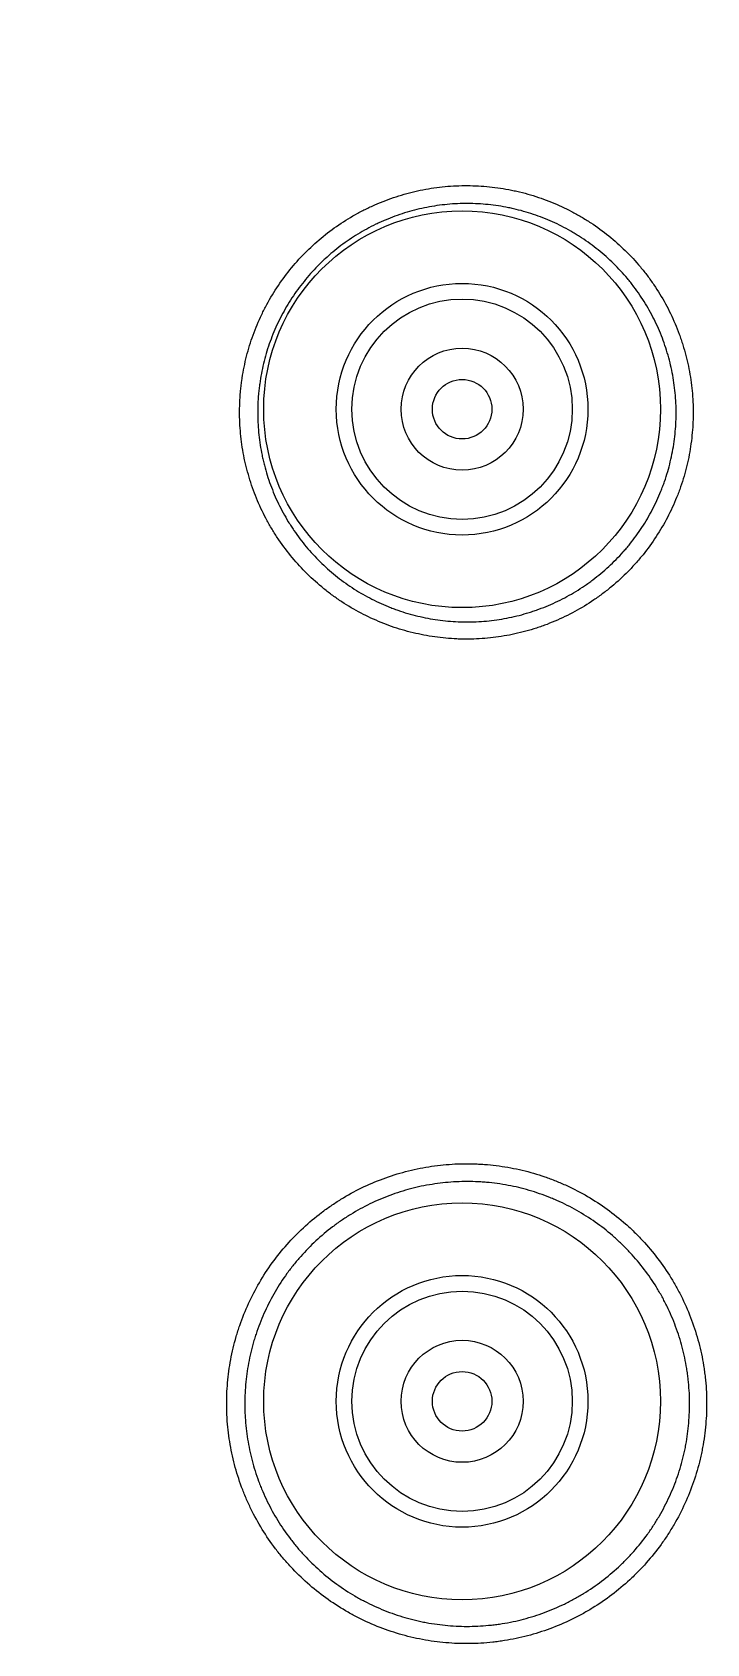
# Model space of a CAD drawing. Extents: x 60870 to 61464, y -29263 to -28843.
# Drawn here: x 60993.25 to 61006.85, y -29064.28 to -29031.79 of the extents above; entities that cross this region are included whole.
import ezdxf

# ---------------------------------------------------------------- set-up
doc = ezdxf.new("R2010")
doc.units = 0
doc.header["$LTSCALE"] = 7
doc.header["$MEASUREMENT"] = 0
doc.layers.add('08_ALL_FEATURES', color=7, linetype='CONTINUOUS')

msp = doc.modelspace()

# ---------------------------------------------------------------- linework, layer by layer
at = {"layer": '08_ALL_FEATURES', "color": 7, "linetype": 'Continuous'}
for centre, radius in [((61001.915, -29039.39), 4), ((61001.915, -29039.39), 2.537), ((61001.915, -29039.39), 2.221), ((61001.915, -29039.39), 1.23), ((61001.915, -29039.39), 0.6), ((61001.915, -29059.39), 4), ((61001.915, -29059.39), 2.537), ((61001.915, -29059.39), 2.221), ((61001.915, -29059.39), 1.23), ((61001.915, -29059.39), 0.6)]:
    msp.add_circle(centre, radius, dxfattribs=at)
for points, knots in [([(60997.227, -29011.953), (60995.783, -29012.03), (60994.353, -29012.169), (60991.522, -29012.565), (60990.121, -29012.823), (60987.346, -29013.457), (60985.973, -29013.833), (60983.255, -29014.704), (60981.91, -29015.199), (60980.413, -29015.825), (60980.164, -29015.931), (60979.916, -29016.038), (60979.75, -29016.111), (60979.667, -29016.147), (60979.254, -29016.331), (60978.926, -29016.48), (60977.948, -29016.94), (60977.304, -29017.26), (60975.399, -29018.257), (60974.163, -29018.974), (60971.759, -29020.508), (60970.59, -29021.326), (60968.32, -29023.065), (60967.218, -29023.985), (60966.019, -29025.08), (60965.886, -29025.202), (60965.687, -29025.387), (60965.621, -29025.449), (60965.49, -29025.573), (60965.162, -29025.884), (60964.839, -29026.198), (60964.074, -29026.96), (60963.576, -29027.477), (60962.119, -29029.057), (60961.197, -29030.148), (60959.45, -29032.403), (60958.624, -29033.567), (60957.072, -29035.97), (60956.344, -29037.208), (60955.583, -29038.645), (60955.499, -29038.805), (60955.333, -29039.126), (60955.087, -29039.609), (60954.849, -29040.094), (60954.386, -29041.068), (60954.091, -29041.723), (60953.252, -29043.7), (60952.251, -29046.374), (60951.481, -29049.123), (60950.828, -29051.91), (60950.561, -29053.322), (60950.353, -29054.754)], [0, 0, 0, 0, 0.0625, 0.0625, 0.125, 0.125, 0.1875, 0.1875, 0.25, 0.25, 0.257812, 0.261719, 0.261719, 0.265625, 0.265625, 0.28125, 0.28125, 0.3125, 0.3125, 0.375, 0.375, 0.4375, 0.4375, 0.5, 0.5, 0.507812, 0.507812, 0.511719, 0.511719, 0.515625, 0.53125, 0.53125, 0.5625, 0.5625, 0.625, 0.625, 0.6875, 0.6875, 0.75, 0.75, 0.757812, 0.757812, 0.765625, 0.78125, 0.78125, 0.8125, 0.8125, 0.875, 0.9375, 0.9375, 1, 1, 1, 1]), ([(60951.309, -29054.885), (60951.513, -29053.481), (60951.775, -29052.097), (60952.415, -29049.365), (60953.17, -29046.67), (60954.151, -29044.049), (60954.974, -29042.111), (60955.262, -29041.469), (60955.717, -29040.514), (60955.95, -29040.039), (60956.191, -29039.566), (60956.353, -29039.251), (60956.436, -29039.094), (60957.182, -29037.686), (60957.895, -29036.471), (60959.417, -29034.116), (60960.226, -29032.975), (60961.939, -29030.764), (60962.843, -29029.695), (60964.271, -29028.147), (60964.759, -29027.64), (60965.509, -29026.893), (60965.826, -29026.585), (60966.147, -29026.28), (60966.276, -29026.159), (60966.341, -29026.098), (60966.535, -29025.917), (60966.665, -29025.797), (60967.841, -29024.724), (60968.921, -29023.821), (60971.146, -29022.117), (60972.292, -29021.315), (60974.649, -29019.811), (60975.861, -29019.109), (60977.728, -29018.131), (60978.359, -29017.818), (60979.318, -29017.367), (60979.639, -29017.22), (60980.044, -29017.041), (60980.125, -29017.005), (60980.288, -29016.934), (60980.531, -29016.828), (60980.776, -29016.724), (60982.243, -29016.111), (60983.561, -29015.626), (60986.225, -29014.772), (60987.571, -29014.404), (60990.291, -29013.782), (60991.665, -29013.529), (60994.44, -29013.14), (60995.841, -29013.004), (60997.257, -29012.929)], [0, 0, 0, 0, 0.0625, 0.0625, 0.125, 0.1875, 0.1875, 0.21875, 0.21875, 0.234375, 0.242187, 0.242187, 0.25, 0.25, 0.3125, 0.3125, 0.375, 0.375, 0.4375, 0.4375, 0.46875, 0.46875, 0.484375, 0.488281, 0.488281, 0.492187, 0.492187, 0.5, 0.5, 0.5625, 0.5625, 0.625, 0.625, 0.6875, 0.6875, 0.71875, 0.71875, 0.734375, 0.734375, 0.738281, 0.738281, 0.742187, 0.75, 0.75, 0.8125, 0.8125, 0.875, 0.875, 0.9375, 0.9375, 1, 1, 1, 1]), ([(60997.319, -29013.912), (60995.931, -29013.986), (60994.557, -29014.119), (60991.834, -29014.501), (60989.138, -29014.998), (60986.493, -29015.723), (60984.528, -29016.353), (60983.877, -29016.578), (60982.904, -29016.937), (60982.419, -29017.122), (60981.936, -29017.315), (60981.615, -29017.446), (60981.454, -29017.512), (60980.013, -29018.115), (60978.765, -29018.703), (60976.331, -29019.979), (60975.146, -29020.667), (60972.836, -29022.142), (60971.713, -29022.929), (60970.074, -29024.185), (60969.536, -29024.616), (60968.741, -29025.282), (60968.412, -29025.564), (60968.086, -29025.85), (60967.956, -29025.965), (60967.891, -29026.023), (60967.697, -29026.197), (60967.568, -29026.313), (60966.416, -29027.366), (60965.439, -29028.339), (60963.578, -29030.36), (60962.694, -29031.407), (60961.016, -29033.574), (60960.223, -29034.694), (60959.103, -29036.429), (60958.741, -29037.017), (60958.216, -29037.913), (60958.044, -29038.214), (60957.832, -29038.593), (60957.79, -29038.669), (60957.706, -29038.821), (60957.582, -29039.05), (60957.459, -29039.279), (60956.73, -29040.656), (60956.139, -29041.9), (60955.069, -29044.425), (60954.589, -29045.706), (60953.741, -29048.306), (60953.372, -29049.624), (60952.745, -29052.299), (60952.488, -29053.655), (60952.289, -29055.03)], [0, 0, 0, 0, 0.0625, 0.0625, 0.125, 0.1875, 0.1875, 0.21875, 0.21875, 0.234375, 0.242188, 0.242188, 0.25, 0.25, 0.3125, 0.3125, 0.375, 0.375, 0.4375, 0.4375, 0.46875, 0.46875, 0.484375, 0.488281, 0.488281, 0.492188, 0.492188, 0.5, 0.5, 0.5625, 0.5625, 0.625, 0.625, 0.6875, 0.6875, 0.71875, 0.71875, 0.734375, 0.734375, 0.738281, 0.738281, 0.742187, 0.75, 0.75, 0.8125, 0.8125, 0.875, 0.875, 0.9375, 0.9375, 1, 1, 1, 1]), ([(60952.799, -29055.107), (60952.996, -29053.746), (60953.251, -29052.405), (60953.871, -29049.758), (60954.236, -29048.454), (60955.075, -29045.882), (60955.55, -29044.614), (60956.609, -29042.116), (60957.193, -29040.885), (60957.915, -29039.522), (60958.036, -29039.295), (60958.16, -29039.069), (60958.243, -29038.918), (60958.284, -29038.843), (60958.493, -29038.468), (60958.664, -29038.17), (60959.183, -29037.284), (60959.541, -29036.702), (60960.65, -29034.985), (60961.435, -29033.876), (60963.095, -29031.732), (60963.97, -29030.696), (60965.812, -29028.697), (60966.778, -29027.734), (60967.918, -29026.692), (60968.045, -29026.577), (60968.237, -29026.405), (60968.301, -29026.348), (60968.43, -29026.234), (60968.753, -29025.951), (60969.078, -29025.672), (60969.865, -29025.013), (60970.398, -29024.587), (60972.019, -29023.344), (60973.131, -29022.565), (60975.416, -29021.106), (60976.589, -29020.425), (60978.997, -29019.162), (60980.232, -29018.581), (60981.658, -29017.983), (60981.817, -29017.918), (60982.135, -29017.788), (60982.613, -29017.597), (60983.093, -29017.414), (60984.055, -29017.059), (60984.7, -29016.837), (60986.643, -29016.213), (60989.261, -29015.496), (60991.929, -29015.004), (60994.623, -29014.627), (60995.983, -29014.495), (60997.356, -29014.422)], [0, 0, 0, 0, 0.0625, 0.0625, 0.125, 0.125, 0.1875, 0.1875, 0.25, 0.25, 0.257812, 0.261719, 0.261719, 0.265625, 0.265625, 0.28125, 0.28125, 0.3125, 0.3125, 0.375, 0.375, 0.4375, 0.4375, 0.5, 0.5, 0.507813, 0.507813, 0.511719, 0.511719, 0.515625, 0.53125, 0.53125, 0.5625, 0.5625, 0.625, 0.625, 0.6875, 0.6875, 0.75, 0.75, 0.757813, 0.757813, 0.765625, 0.78125, 0.78125, 0.8125, 0.8125, 0.875, 0.9375, 0.9375, 1, 1, 1, 1]), ([(60997.367, -29014.65), (60996.001, -29014.723), (60994.648, -29014.854), (60991.967, -29015.23), (60989.311, -29015.719), (60986.706, -29016.433), (60984.772, -29017.054), (60984.13, -29017.275), (60983.173, -29017.628), (60982.695, -29017.81), (60982.219, -29018), (60981.903, -29018.129), (60981.745, -29018.194), (60980.326, -29018.788), (60979.097, -29019.367), (60976.7, -29020.624), (60975.532, -29021.301), (60973.258, -29022.754), (60972.152, -29023.529), (60970.538, -29024.766), (60970.008, -29025.19), (60969.225, -29025.846), (60968.901, -29026.123), (60968.58, -29026.406), (60968.452, -29026.519), (60968.388, -29026.576), (60968.197, -29026.747), (60968.07, -29026.861), (60966.936, -29027.898), (60965.974, -29028.856), (60964.142, -29030.846), (60963.27, -29031.877), (60961.618, -29034.011), (60960.837, -29035.114), (60959.734, -29036.823), (60959.378, -29037.402), (60958.861, -29038.284), (60958.691, -29038.58), (60958.483, -29038.954), (60958.442, -29039.029), (60958.359, -29039.178), (60958.236, -29039.403), (60958.115, -29039.629), (60957.397, -29040.986), (60956.815, -29042.21), (60955.762, -29044.697), (60955.29, -29045.958), (60954.454, -29048.518), (60954.091, -29049.817), (60953.474, -29052.45), (60953.221, -29053.786), (60953.024, -29055.14)], [0, 0, 0, 0, 0.0625, 0.0625, 0.125, 0.1875, 0.1875, 0.21875, 0.21875, 0.234375, 0.242188, 0.242188, 0.25, 0.25, 0.3125, 0.3125, 0.375, 0.375, 0.4375, 0.4375, 0.46875, 0.46875, 0.484375, 0.488281, 0.488281, 0.492188, 0.492188, 0.5, 0.5, 0.5625, 0.5625, 0.625, 0.625, 0.6875, 0.6875, 0.71875, 0.71875, 0.734375, 0.734375, 0.738281, 0.738281, 0.742188, 0.75, 0.75, 0.8125, 0.8125, 0.875, 0.875, 0.9375, 0.9375, 1, 1, 1, 1]), ([(60953.981, -29055.271), (60954.173, -29053.945), (60954.421, -29052.637), (60955.025, -29050.059), (60955.381, -29048.788), (60956.199, -29046.281), (60956.661, -29045.046), (60957.693, -29042.611), (60958.263, -29041.412), (60958.966, -29040.084), (60959.084, -29039.863), (60959.204, -29039.643), (60959.285, -29039.496), (60959.326, -29039.423), (60959.53, -29039.057), (60959.695, -29038.767), (60960.202, -29037.903), (60960.551, -29037.336), (60961.631, -29035.663), (60962.395, -29034.583), (60964.013, -29032.494), (60964.866, -29031.484), (60966.66, -29029.536), (60967.602, -29028.598), (60968.713, -29027.583), (60968.837, -29027.471), (60969.024, -29027.303), (60969.087, -29027.248), (60969.212, -29027.137), (60969.526, -29026.86), (60969.843, -29026.589), (60970.61, -29025.947), (60971.129, -29025.531), (60972.709, -29024.32), (60973.792, -29023.561), (60976.019, -29022.139), (60977.162, -29021.476), (60979.509, -29020.246), (60980.712, -29019.679), (60982.101, -29019.097), (60982.256, -29019.033), (60982.566, -29018.907), (60983.032, -29018.721), (60983.499, -29018.542), (60984.437, -29018.196), (60985.065, -29017.98), (60986.959, -29017.372), (60989.51, -29016.673), (60992.11, -29016.194), (60994.735, -29015.826), (60996.059, -29015.698), (60997.397, -29015.626)], [0, 0, 0, 0, 0.0625, 0.0625, 0.125, 0.125, 0.1875, 0.1875, 0.25, 0.25, 0.257812, 0.261719, 0.261719, 0.265625, 0.265625, 0.28125, 0.28125, 0.3125, 0.3125, 0.375, 0.375, 0.4375, 0.4375, 0.5, 0.5, 0.507813, 0.507813, 0.511719, 0.511719, 0.515625, 0.53125, 0.53125, 0.5625, 0.5625, 0.625, 0.625, 0.6875, 0.6875, 0.75, 0.75, 0.757813, 0.757813, 0.765625, 0.78125, 0.78125, 0.8125, 0.8125, 0.875, 0.9375, 0.9375, 1, 1, 1, 1]), ([(60998.742, -29036.245), (60998.636, -29036.353), (60998.536, -29036.465), (60998.349, -29036.697), (60998.173, -29036.938), (60998.021, -29037.196), (60997.934, -29037.363), (60997.917, -29037.396), (60997.883, -29037.464), (60997.867, -29037.498), (60997.82, -29037.6), (60997.79, -29037.669), (60997.706, -29037.877), (60997.608, -29038.159), (60997.538, -29038.449), (60997.496, -29038.669), (60997.483, -29038.743), (60997.468, -29038.855), (60997.463, -29038.892), (60997.454, -29038.967), (60997.45, -29039.005), (60997.434, -29039.192), (60997.428, -29039.341), (60997.43, -29039.639), (60997.439, -29039.788), (60997.47, -29040.085), (60997.493, -29040.232), (60997.532, -29040.417), (60997.54, -29040.454), (60997.557, -29040.527), (60997.584, -29040.637), (60997.615, -29040.745), (60997.682, -29040.959), (60997.784, -29041.238), (60997.914, -29041.507), (60998.021, -29041.704), (60998.059, -29041.769), (60998.118, -29041.866), (60998.138, -29041.898), (60998.179, -29041.961), (60998.282, -29042.118), (60998.485, -29042.386), (60998.686, -29042.605), (60998.899, -29042.814), (60999.011, -29042.914), (60999.157, -29043.033), (60999.187, -29043.056), (60999.247, -29043.102), (60999.337, -29043.169), (60999.429, -29043.233), (60999.616, -29043.356), (60999.873, -29043.507), (61000.144, -29043.633), (61000.352, -29043.717), (61000.422, -29043.744), (61000.565, -29043.794), (61000.636, -29043.817), (61000.852, -29043.88), (61001.142, -29043.951), (61001.437, -29043.992), (61001.66, -29044.013), (61001.735, -29044.018), (61001.847, -29044.023), (61001.885, -29044.024), (61001.96, -29044.025), (61001.998, -29044.025), (61002.186, -29044.024), (61002.336, -29044.015), (61002.632, -29043.984), (61002.927, -29043.938), (61003.216, -29043.863), (61003.395, -29043.808), (61003.431, -29043.796), (61003.503, -29043.772), (61003.538, -29043.759), (61003.644, -29043.721), (61003.714, -29043.693), (61003.921, -29043.605), (61004.19, -29043.476), (61004.446, -29043.32), (61004.601, -29043.215), (61004.632, -29043.193), (61004.693, -29043.149), (61004.724, -29043.127), (61004.814, -29043.059), (61004.873, -29043.012), (61005.046, -29042.868), (61005.156, -29042.766), (61005.314, -29042.606), (61005.391, -29042.523), (61005.465, -29042.438), (61005.514, -29042.381), (61005.538, -29042.352), (61005.656, -29042.205), (61005.744, -29042.084), (61005.908, -29041.834), (61006.059, -29041.577), (61006.184, -29041.306), (61006.254, -29041.132), (61006.268, -29041.097), (61006.295, -29041.026), (61006.307, -29040.991), (61006.345, -29040.884), (61006.367, -29040.812), (61006.431, -29040.597), (61006.5, -29040.307), (61006.541, -29040.012), (61006.561, -29039.788), (61006.566, -29039.714), (61006.571, -29039.601), (61006.572, -29039.563), (61006.573, -29039.488), (61006.573, -29039.45), (61006.571, -29039.262), (61006.563, -29039.113), (61006.531, -29038.816), (61006.507, -29038.669), (61006.447, -29038.377), (61006.409, -29038.233), (61006.353, -29038.053), (61006.341, -29038.017), (61006.317, -29037.946), (61006.279, -29037.839), (61006.238, -29037.735), (61006.15, -29037.528), (61006.02, -29037.26), (61005.865, -29037.006), (61005.738, -29036.82), (61005.695, -29036.759), (61005.627, -29036.669), (61005.604, -29036.639), (61005.557, -29036.58), (61005.438, -29036.434), (61005.21, -29036.188), (61004.987, -29035.989), (61004.755, -29035.802), (61004.634, -29035.714), (61004.477, -29035.611), (61004.445, -29035.59), (61004.381, -29035.551), (61004.285, -29035.492), (61004.186, -29035.438), (61003.988, -29035.334), (61003.718, -29035.209), (61003.436, -29035.111), (61003.22, -29035.047), (61003.148, -29035.027), (61003.038, -29035.001), (61003.001, -29034.992), (61002.927, -29034.977), (61002.891, -29034.969), (61002.706, -29034.934), (61002.411, -29034.893), (61002.113, -29034.881), (61001.889, -29034.882), (61001.815, -29034.885), (61001.665, -29034.893), (61001.59, -29034.899), (61001.365, -29034.923), (61001.217, -29034.947), (61000.924, -29035.007), (61000.636, -29035.082), (61000.356, -29035.185), (61000.183, -29035.258), (61000.148, -29035.273), (61000.08, -29035.304), (61000.046, -29035.32), (60999.944, -29035.369), (60999.877, -29035.403), (60999.68, -29035.511), (60999.425, -29035.666), (60999.188, -29035.845), (60998.959, -29036.036), (60998.848, -29036.138), (60998.742, -29036.245)], [0, 0, 0, 0, 0.015625, 0.015625, 0.03125, 0.046875, 0.046875, 0.050781, 0.050781, 0.054688, 0.054688, 0.0625, 0.0625, 0.078125, 0.09375, 0.09375, 0.101563, 0.101563, 0.105469, 0.105469, 0.109375, 0.109375, 0.125, 0.125, 0.140625, 0.140625, 0.15625, 0.15625, 0.160156, 0.160156, 0.164063, 0.171875, 0.171875, 0.1875, 0.203125, 0.203125, 0.210938, 0.210938, 0.214844, 0.214844, 0.21875, 0.234375, 0.25, 0.25, 0.265625, 0.265625, 0.269531, 0.269531, 0.273438, 0.28125, 0.28125, 0.296875, 0.3125, 0.3125, 0.320313, 0.320313, 0.328125, 0.328125, 0.34375, 0.359375, 0.359375, 0.367188, 0.367188, 0.371094, 0.371094, 0.375, 0.375, 0.390625, 0.390625, 0.40625, 0.421875, 0.421875, 0.425781, 0.425781, 0.429688, 0.429688, 0.4375, 0.4375, 0.453125, 0.46875, 0.46875, 0.472656, 0.472656, 0.476563, 0.476563, 0.484375, 0.484375, 0.5, 0.5, 0.507813, 0.511719, 0.511719, 0.515625, 0.515625, 0.53125, 0.53125, 0.546875, 0.5625, 0.5625, 0.566406, 0.566406, 0.570313, 0.570313, 0.578125, 0.578125, 0.59375, 0.609375, 0.609375, 0.617188, 0.617188, 0.621094, 0.621094, 0.625, 0.625, 0.640625, 0.640625, 0.65625, 0.65625, 0.671875, 0.671875, 0.675781, 0.675781, 0.679688, 0.6875, 0.6875, 0.703125, 0.71875, 0.71875, 0.726563, 0.726563, 0.730469, 0.730469, 0.734375, 0.75, 0.765625, 0.765625, 0.78125, 0.78125, 0.785156, 0.785156, 0.789063, 0.796875, 0.796875, 0.8125, 0.828125, 0.828125, 0.835938, 0.835938, 0.839844, 0.839844, 0.84375, 0.84375, 0.859375, 0.875, 0.875, 0.882813, 0.882813, 0.890625, 0.890625, 0.90625, 0.90625, 0.921875, 0.9375, 0.9375, 0.941406, 0.941406, 0.945313, 0.945313, 0.953125, 0.953125, 0.96875, 0.984375, 0.984375, 1, 1, 1, 1]), ([(60999.004, -29036.502), (60999.028, -29036.478), (60999.053, -29036.453), (60999.103, -29036.405), (60999.179, -29036.333), (60999.257, -29036.265), (60999.416, -29036.133), (60999.635, -29035.967), (60999.87, -29035.824), (61000.052, -29035.724), (61000.114, -29035.693), (61000.208, -29035.647), (61000.24, -29035.633), (61000.303, -29035.604), (61000.335, -29035.59), (61000.494, -29035.523), (61000.753, -29035.428), (61001.019, -29035.359), (61001.288, -29035.303), (61001.425, -29035.282), (61001.702, -29035.252), (61001.84, -29035.244), (61002.115, -29035.242), (61002.39, -29035.254), (61002.663, -29035.292), (61002.833, -29035.324), (61002.867, -29035.331), (61002.935, -29035.346), (61002.968, -29035.353), (61003.07, -29035.378), (61003.137, -29035.396), (61003.336, -29035.455), (61003.595, -29035.545), (61003.845, -29035.661), (61004.028, -29035.757), (61004.119, -29035.807), (61004.208, -29035.861), (61004.267, -29035.897), (61004.296, -29035.916), (61004.441, -29036.011), (61004.553, -29036.093), (61004.767, -29036.266), (61004.972, -29036.448), (61005.159, -29036.651), (61005.27, -29036.784), (61005.292, -29036.811), (61005.335, -29036.865), (61005.357, -29036.893), (61005.419, -29036.976), (61005.46, -29037.032), (61005.576, -29037.203), (61005.719, -29037.438), (61005.839, -29037.685), (61005.92, -29037.876), (61005.946, -29037.94), (61005.994, -29038.07), (61006.016, -29038.136), (61006.078, -29038.335), (61006.113, -29038.468), (61006.169, -29038.738), (61006.19, -29038.873), (61006.22, -29039.147), (61006.228, -29039.284), (61006.23, -29039.458), (61006.23, -29039.493), (61006.228, -29039.562), (61006.226, -29039.667), (61006.219, -29039.77), (61006.2, -29039.976), (61006.162, -29040.248), (61006.098, -29040.516), (61006.04, -29040.715), (61006.019, -29040.781), (61005.985, -29040.879), (61005.973, -29040.912), (61005.948, -29040.977), (61005.936, -29041.009), (61005.871, -29041.17), (61005.755, -29041.42), (61005.616, -29041.657), (61005.465, -29041.887), (61005.384, -29041.999), (61005.275, -29042.135), (61005.253, -29042.161), (61005.208, -29042.215), (61005.139, -29042.293), (61005.068, -29042.369), (61004.923, -29042.517), (61004.821, -29042.611), (61004.661, -29042.744), (61004.607, -29042.787), (61004.524, -29042.85), (61004.496, -29042.871), (61004.439, -29042.911), (61004.411, -29042.931), (61004.267, -29043.028), (61004.032, -29043.172), (61003.784, -29043.292), (61003.593, -29043.372), (61003.528, -29043.398), (61003.43, -29043.434), (61003.397, -29043.445), (61003.332, -29043.467), (61003.299, -29043.478), (61003.133, -29043.53), (61002.866, -29043.598), (61002.595, -29043.641), (61002.321, -29043.67), (61002.183, -29043.678), (61002.009, -29043.679), (61001.974, -29043.679), (61001.905, -29043.678), (61001.801, -29043.674), (61001.698, -29043.668), (61001.492, -29043.649), (61001.22, -29043.61), (61000.952, -29043.546), (61000.753, -29043.487), (61000.687, -29043.466), (61000.589, -29043.431), (61000.556, -29043.42), (61000.491, -29043.395), (61000.459, -29043.382), (61000.299, -29043.317), (61000.049, -29043.201), (60999.812, -29043.062), (60999.582, -29042.911), (60999.47, -29042.83), (60999.253, -29042.655), (60999.15, -29042.562), (60998.954, -29042.369), (60998.768, -29042.167), (60998.602, -29041.948), (60998.505, -29041.804), (60998.486, -29041.776), (60998.448, -29041.717), (60998.429, -29041.688), (60998.375, -29041.599), (60998.34, -29041.539), (60998.241, -29041.357), (60998.122, -29041.109), (60998.027, -29040.851), (60997.965, -29040.654), (60997.937, -29040.554), (60997.912, -29040.453), (60997.896, -29040.385), (60997.888, -29040.351), (60997.853, -29040.181), (60997.832, -29040.045), (60997.802, -29039.771), (60997.787, -29039.497), (60997.798, -29039.221), (60997.813, -29039.049), (60997.817, -29039.014), (60997.825, -29038.945), (60997.829, -29038.91), (60997.843, -29038.807), (60997.855, -29038.739), (60997.893, -29038.535), (60997.958, -29038.268), (60998.048, -29038.008), (60998.126, -29037.816), (60998.153, -29037.753), (60998.212, -29037.627), (60998.243, -29037.564), (60998.339, -29037.38), (60998.479, -29037.142), (60998.641, -29036.92), (60998.814, -29036.705), (60998.906, -29036.602), (60999.004, -29036.502)], [0, 0, 0, 0, 0.003906, 0.003906, 0.007812, 0.015625, 0.015625, 0.03125, 0.046875, 0.046875, 0.054688, 0.054688, 0.058594, 0.058594, 0.0625, 0.0625, 0.078125, 0.09375, 0.09375, 0.109375, 0.109375, 0.125, 0.125, 0.140625, 0.15625, 0.15625, 0.160156, 0.160156, 0.164063, 0.164063, 0.171875, 0.171875, 0.1875, 0.203125, 0.203125, 0.210938, 0.214844, 0.214844, 0.21875, 0.21875, 0.234375, 0.234375, 0.25, 0.265625, 0.265625, 0.269531, 0.269531, 0.273438, 0.273438, 0.28125, 0.28125, 0.296875, 0.3125, 0.3125, 0.320313, 0.320313, 0.328125, 0.328125, 0.34375, 0.34375, 0.359375, 0.359375, 0.375, 0.375, 0.378906, 0.378906, 0.382813, 0.390625, 0.390625, 0.40625, 0.421875, 0.421875, 0.429688, 0.429688, 0.433594, 0.433594, 0.4375, 0.4375, 0.453125, 0.46875, 0.46875, 0.484375, 0.484375, 0.488281, 0.488281, 0.492188, 0.5, 0.5, 0.515625, 0.515625, 0.523438, 0.523438, 0.527344, 0.527344, 0.53125, 0.53125, 0.546875, 0.5625, 0.5625, 0.570313, 0.570313, 0.574219, 0.574219, 0.578125, 0.578125, 0.59375, 0.609375, 0.609375, 0.625, 0.625, 0.628906, 0.628906, 0.632813, 0.640625, 0.640625, 0.65625, 0.671875, 0.671875, 0.679688, 0.679688, 0.683594, 0.683594, 0.6875, 0.6875, 0.703125, 0.71875, 0.71875, 0.734375, 0.734375, 0.75, 0.75, 0.765625, 0.78125, 0.78125, 0.785156, 0.785156, 0.789063, 0.789063, 0.796875, 0.796875, 0.8125, 0.828125, 0.828125, 0.835938, 0.839844, 0.839844, 0.84375, 0.84375, 0.859375, 0.859375, 0.875, 0.890625, 0.890625, 0.894531, 0.894531, 0.898438, 0.898438, 0.90625, 0.90625, 0.921875, 0.9375, 0.9375, 0.945313, 0.945313, 0.953125, 0.953125, 0.96875, 0.984375, 0.984375, 1, 1, 1, 1]), ([(60998.088, -29056.599), (60997.994, -29056.729), (60997.908, -29056.862), (60997.748, -29057.135), (60997.603, -29057.415), (60997.485, -29057.708), (60997.42, -29057.896), (60997.407, -29057.934), (60997.383, -29058.01), (60997.371, -29058.048), (60997.338, -29058.163), (60997.318, -29058.24), (60997.263, -29058.471), (60997.205, -29058.781), (60997.178, -29059.095), (60997.169, -29059.333), (60997.168, -29059.412), (60997.169, -29059.531), (60997.17, -29059.571), (60997.173, -29059.651), (60997.175, -29059.691), (60997.187, -29059.889), (60997.204, -29060.047), (60997.254, -29060.358), (60997.287, -29060.512), (60997.367, -29060.817), (60997.414, -29060.968), (60997.484, -29061.155), (60997.498, -29061.193), (60997.528, -29061.267), (60997.573, -29061.377), (60997.623, -29061.485), (60997.727, -29061.698), (60997.878, -29061.975), (60998.057, -29062.235), (60998.2, -29062.424), (60998.25, -29062.486), (60998.327, -29062.578), (60998.353, -29062.608), (60998.406, -29062.668), (60998.432, -29062.698), (60998.567, -29062.843), (60998.793, -29063.064), (60999.039, -29063.261), (60999.295, -29063.447), (60999.428, -29063.533), (60999.6, -29063.634), (60999.635, -29063.654), (60999.704, -29063.692), (60999.809, -29063.748), (60999.916, -29063.801), (61000.131, -29063.899), (61000.424, -29064.017), (61000.727, -29064.105), (61000.958, -29064.161), (61001.036, -29064.177), (61001.193, -29064.207), (61001.272, -29064.22), (61001.508, -29064.252), (61001.822, -29064.279), (61002.137, -29064.276), (61002.374, -29064.262), (61002.453, -29064.255), (61002.571, -29064.242), (61002.611, -29064.238), (61002.69, -29064.227), (61002.729, -29064.221), (61002.926, -29064.19), (61003.081, -29064.157), (61003.387, -29064.077), (61003.687, -29063.982), (61003.978, -29063.859), (61004.157, -29063.772), (61004.192, -29063.754), (61004.263, -29063.717), (61004.299, -29063.699), (61004.403, -29063.641), (61004.472, -29063.601), (61004.675, -29063.477), (61004.936, -29063.298), (61005.178, -29063.095), (61005.324, -29062.96), (61005.353, -29062.932), (61005.41, -29062.877), (61005.438, -29062.849), (61005.522, -29062.763), (61005.576, -29062.705), (61005.734, -29062.526), (61005.834, -29062.402), (61005.973, -29062.209), (61006.041, -29062.111), (61006.105, -29062.01), (61006.146, -29061.942), (61006.167, -29061.908), (61006.267, -29061.736), (61006.34, -29061.595), (61006.472, -29061.308), (61006.589, -29061.015), (61006.677, -29060.712), (61006.723, -29060.518), (61006.732, -29060.479), (61006.748, -29060.401), (61006.756, -29060.362), (61006.778, -29060.245), (61006.79, -29060.166), (61006.822, -29059.931), (61006.849, -29059.616), (61006.845, -29059.301), (61006.831, -29059.064), (61006.824, -29058.985), (61006.811, -29058.867), (61006.806, -29058.827), (61006.795, -29058.748), (61006.789, -29058.708), (61006.758, -29058.512), (61006.725, -29058.357), (61006.644, -29058.052), (61006.597, -29057.902), (61006.487, -29057.606), (61006.425, -29057.461), (61006.337, -29057.282), (61006.319, -29057.246), (61006.283, -29057.175), (61006.226, -29057.07), (61006.166, -29056.967), (61006.042, -29056.765), (61005.863, -29056.505), (61005.66, -29056.264), (61005.499, -29056.09), (61005.443, -29056.033), (61005.358, -29055.949), (61005.329, -29055.922), (61005.27, -29055.867), (61005.241, -29055.841), (61005.092, -29055.709), (61004.845, -29055.511), (61004.581, -29055.34), (61004.309, -29055.18), (61004.168, -29055.107), (61003.987, -29055.024), (61003.95, -29055.008), (61003.877, -29054.977), (61003.767, -29054.931), (61003.655, -29054.889), (61003.431, -29054.812), (61003.129, -29054.724), (61002.818, -29054.666), (61002.583, -29054.634), (61002.504, -29054.625), (61002.384, -29054.615), (61002.345, -29054.612), (61002.265, -29054.607), (61002.225, -29054.605), (61002.027, -29054.598), (61001.711, -29054.601), (61001.398, -29054.636), (61001.164, -29054.673), (61001.086, -29054.688), (61000.931, -29054.72), (61000.853, -29054.739), (61000.622, -29054.799), (61000.47, -29054.847), (61000.174, -29054.957), (60999.885, -29055.081), (60999.607, -29055.233), (60999.438, -29055.337), (60999.405, -29055.358), (60999.338, -29055.402), (60999.305, -29055.424), (60999.206, -29055.491), (60999.141, -29055.538), (60998.952, -29055.682), (60998.711, -29055.885), (60998.49, -29056.11), (60998.281, -29056.346), (60998.182, -29056.47), (60998.088, -29056.599)], [0, 0, 0, 0, 0.015625, 0.015625, 0.03125, 0.046875, 0.046875, 0.050781, 0.050781, 0.054688, 0.054688, 0.0625, 0.0625, 0.078125, 0.09375, 0.09375, 0.101563, 0.101563, 0.105469, 0.105469, 0.109375, 0.109375, 0.125, 0.125, 0.140625, 0.140625, 0.15625, 0.15625, 0.160156, 0.160156, 0.164063, 0.171875, 0.171875, 0.1875, 0.203125, 0.203125, 0.210938, 0.210938, 0.214844, 0.214844, 0.21875, 0.21875, 0.234375, 0.25, 0.25, 0.265625, 0.265625, 0.269531, 0.269531, 0.273438, 0.28125, 0.28125, 0.296875, 0.3125, 0.3125, 0.320313, 0.320313, 0.328125, 0.328125, 0.34375, 0.359375, 0.359375, 0.367188, 0.367188, 0.371094, 0.371094, 0.375, 0.375, 0.390625, 0.390625, 0.40625, 0.421875, 0.421875, 0.425781, 0.425781, 0.429688, 0.429688, 0.4375, 0.4375, 0.453125, 0.46875, 0.46875, 0.472656, 0.472656, 0.476563, 0.476563, 0.484375, 0.484375, 0.5, 0.5, 0.507813, 0.511719, 0.511719, 0.515625, 0.515625, 0.53125, 0.53125, 0.546875, 0.5625, 0.5625, 0.566406, 0.566406, 0.570313, 0.570313, 0.578125, 0.578125, 0.59375, 0.609375, 0.609375, 0.617188, 0.617188, 0.621094, 0.621094, 0.625, 0.625, 0.640625, 0.640625, 0.65625, 0.65625, 0.671875, 0.671875, 0.675781, 0.675781, 0.679688, 0.6875, 0.6875, 0.703125, 0.71875, 0.71875, 0.726563, 0.726563, 0.730469, 0.730469, 0.734375, 0.734375, 0.75, 0.765625, 0.765625, 0.78125, 0.78125, 0.785156, 0.785156, 0.789063, 0.796875, 0.796875, 0.8125, 0.828125, 0.828125, 0.835938, 0.835938, 0.839844, 0.839844, 0.84375, 0.84375, 0.859375, 0.875, 0.875, 0.882813, 0.882813, 0.890625, 0.890625, 0.90625, 0.90625, 0.921875, 0.9375, 0.9375, 0.941406, 0.941406, 0.945313, 0.945313, 0.953125, 0.953125, 0.96875, 0.984375, 0.984375, 1, 1, 1, 1]), ([(60998.384, -29056.813), (60998.406, -29056.783), (60998.428, -29056.754), (60998.473, -29056.695), (60998.541, -29056.608), (60998.612, -29056.524), (60998.758, -29056.359), (60998.963, -29056.15), (60999.187, -29055.962), (60999.362, -29055.829), (60999.422, -29055.785), (60999.513, -29055.723), (60999.544, -29055.702), (60999.606, -29055.662), (60999.637, -29055.642), (60999.794, -29055.546), (61000.051, -29055.405), (61000.319, -29055.29), (61000.594, -29055.189), (61000.734, -29055.144), (61001.02, -29055.069), (61001.164, -29055.039), (61001.453, -29054.993), (61001.744, -29054.961), (61002.036, -29054.957), (61002.22, -29054.964), (61002.257, -29054.966), (61002.331, -29054.971), (61002.368, -29054.973), (61002.478, -29054.983), (61002.551, -29054.991), (61002.77, -29055.021), (61003.057, -29055.075), (61003.338, -29055.156), (61003.546, -29055.228), (61003.649, -29055.266), (61003.751, -29055.309), (61003.819, -29055.338), (61003.853, -29055.353), (61004.021, -29055.43), (61004.151, -29055.498), (61004.403, -29055.645), (61004.648, -29055.804), (61004.877, -29055.987), (61005.015, -29056.11), (61005.042, -29056.134), (61005.096, -29056.185), (61005.123, -29056.21), (61005.202, -29056.288), (61005.254, -29056.34), (61005.403, -29056.502), (61005.592, -29056.725), (61005.757, -29056.966), (61005.872, -29057.153), (61005.909, -29057.217), (61005.981, -29057.346), (61006.015, -29057.412), (61006.112, -29057.611), (61006.169, -29057.746), (61006.271, -29058.02), (61006.315, -29058.159), (61006.39, -29058.442), (61006.42, -29058.585), (61006.45, -29058.767), (61006.455, -29058.804), (61006.465, -29058.877), (61006.479, -29058.987), (61006.488, -29059.097), (61006.502, -29059.316), (61006.505, -29059.609), (61006.48, -29059.9), (61006.451, -29060.118), (61006.439, -29060.191), (61006.419, -29060.3), (61006.412, -29060.336), (61006.396, -29060.409), (61006.388, -29060.445), (61006.346, -29060.624), (61006.264, -29060.905), (61006.156, -29061.176), (61006.034, -29061.442), (61005.966, -29061.573), (61005.873, -29061.733), (61005.854, -29061.764), (61005.815, -29061.827), (61005.756, -29061.921), (61005.694, -29062.012), (61005.564, -29062.191), (61005.472, -29062.305), (61005.326, -29062.471), (61005.275, -29062.525), (61005.198, -29062.604), (61005.172, -29062.63), (61005.119, -29062.682), (61005.092, -29062.707), (61004.957, -29062.832), (61004.732, -29063.021), (61004.49, -29063.186), (61004.303, -29063.302), (61004.239, -29063.339), (61004.142, -29063.392), (61004.109, -29063.41), (61004.043, -29063.443), (61004.01, -29063.46), (61003.845, -29063.54), (61003.575, -29063.655), (61003.297, -29063.743), (61003.014, -29063.817), (61002.87, -29063.848), (61002.687, -29063.877), (61002.651, -29063.882), (61002.578, -29063.892), (61002.468, -29063.905), (61002.358, -29063.914), (61002.139, -29063.927), (61001.847, -29063.931), (61001.555, -29063.905), (61001.337, -29063.875), (61001.264, -29063.864), (61001.155, -29063.843), (61001.119, -29063.836), (61001.047, -29063.82), (61001.011, -29063.812), (61000.832, -29063.77), (61000.551, -29063.688), (61000.28, -29063.579), (61000.08, -29063.487), (60999.981, -29063.439), (60999.884, -29063.387), (60999.819, -29063.351), (60999.787, -29063.333), (60999.628, -29063.24), (60999.504, -29063.159), (60999.268, -29062.988), (60999.04, -29062.805), (60998.83, -29062.6), (60998.705, -29062.465), (60998.68, -29062.438), (60998.631, -29062.383), (60998.607, -29062.355), (60998.536, -29062.27), (60998.49, -29062.212), (60998.357, -29062.037), (60998.192, -29061.795), (60998.051, -29061.539), (60997.954, -29061.342), (60997.909, -29061.242), (60997.866, -29061.139), (60997.839, -29061.071), (60997.825, -29061.036), (60997.761, -29060.863), (60997.717, -29060.723), (60997.643, -29060.44), (60997.613, -29060.297), (60997.566, -29060.009), (60997.55, -29059.863), (60997.539, -29059.679), (60997.537, -29059.642), (60997.534, -29059.568), (60997.533, -29059.531), (60997.532, -29059.421), (60997.533, -29059.347), (60997.541, -29059.127), (60997.567, -29058.836), (60997.62, -29058.548), (60997.671, -29058.334), (60997.69, -29058.263), (60997.721, -29058.157), (60997.732, -29058.121), (60997.754, -29058.051), (60997.766, -29058.016), (60997.826, -29057.841), (60997.935, -29057.569), (60998.07, -29057.31), (60998.217, -29057.057), (60998.298, -29056.933), (60998.384, -29056.813)], [0, 0, 0, 0, 0.003906, 0.003906, 0.007812, 0.015625, 0.015625, 0.03125, 0.046875, 0.046875, 0.054688, 0.054688, 0.058594, 0.058594, 0.0625, 0.0625, 0.078125, 0.09375, 0.09375, 0.109375, 0.109375, 0.125, 0.125, 0.140625, 0.15625, 0.15625, 0.160156, 0.160156, 0.164062, 0.164062, 0.171875, 0.171875, 0.1875, 0.203125, 0.203125, 0.210937, 0.214844, 0.214844, 0.21875, 0.21875, 0.234375, 0.234375, 0.25, 0.265625, 0.265625, 0.269531, 0.269531, 0.273437, 0.273437, 0.28125, 0.28125, 0.296875, 0.3125, 0.3125, 0.320312, 0.320312, 0.328125, 0.328125, 0.34375, 0.34375, 0.359375, 0.359375, 0.375, 0.375, 0.378906, 0.378906, 0.382812, 0.390625, 0.390625, 0.40625, 0.421875, 0.421875, 0.429687, 0.429687, 0.433594, 0.433594, 0.4375, 0.4375, 0.453125, 0.46875, 0.46875, 0.484375, 0.484375, 0.488281, 0.488281, 0.492187, 0.5, 0.5, 0.515625, 0.515625, 0.523437, 0.523437, 0.527344, 0.527344, 0.53125, 0.53125, 0.546875, 0.5625, 0.5625, 0.570312, 0.570312, 0.574219, 0.574219, 0.578125, 0.578125, 0.59375, 0.609375, 0.609375, 0.625, 0.625, 0.628906, 0.628906, 0.632812, 0.640625, 0.640625, 0.65625, 0.671875, 0.671875, 0.679687, 0.679687, 0.683594, 0.683594, 0.6875, 0.6875, 0.703125, 0.71875, 0.71875, 0.726562, 0.730469, 0.730469, 0.734375, 0.734375, 0.75, 0.75, 0.765625, 0.78125, 0.78125, 0.785156, 0.785156, 0.789062, 0.789062, 0.796875, 0.796875, 0.8125, 0.828125, 0.828125, 0.835937, 0.839844, 0.839844, 0.84375, 0.84375, 0.859375, 0.859375, 0.875, 0.875, 0.890625, 0.890625, 0.894531, 0.894531, 0.898437, 0.898437, 0.90625, 0.90625, 0.921875, 0.9375, 0.9375, 0.945312, 0.945312, 0.949219, 0.949219, 0.953125, 0.953125, 0.96875, 0.984375, 0.984375, 1, 1, 1, 1])]:
    msp.add_open_spline(points, degree=3, knots=knots, dxfattribs=at)

doc.saveas('drawing.dxf')
